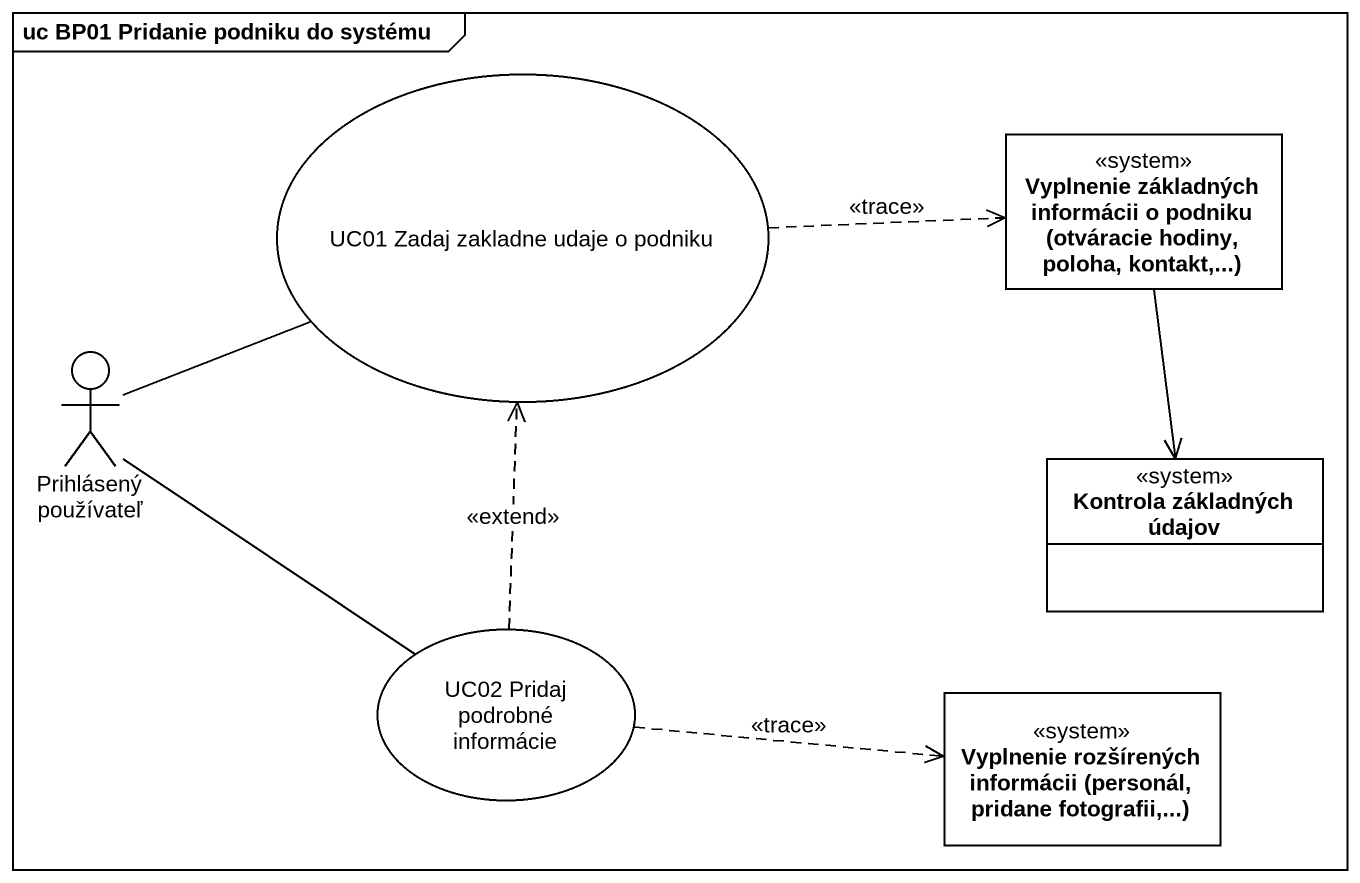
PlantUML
@startuml
mainframe uc BP01 Pridanie podniku do systému
allowmixing
hide circle
hide empty members
usecase "UC01 Zadaj zakladne udaje o podniku" as UC01_Zadaj_zakladne_udaje_o
class "Vyplnenie základných informácii o podniku (otváracie hodiny, poloha, kontakt,...)" as Vyplnenie_základných <<system>>
actor "Prihlásený používateľ" as Prihlásený_používateľ
class "Kontrola základných údajov" as Kontrola_základných_údajov <<system>>
usecase "UC02 Pridaj podrobné informácie" as UC02_Pridaj_podrobné
class "Vyplnenie rozšírených informácii (personál, pridane fotografii,...)" as Vyplnenie_rozšírených <<system>>
UC01_Zadaj_zakladne_udaje_o .right.> Vyplnenie_základných : <<trace>>
Vyplnenie_základných --> Kontrola_základných_údajov
Prihlásený_používateľ -right- UC01_Zadaj_zakladne_udaje_o
Prihlásený_používateľ -- UC02_Pridaj_podrobné
UC02_Pridaj_podrobné .up.> UC01_Zadaj_zakladne_udaje_o : <<extend>>
UC02_Pridaj_podrobné .right.> Vyplnenie_rozšírených : <<trace>>
@enduml
